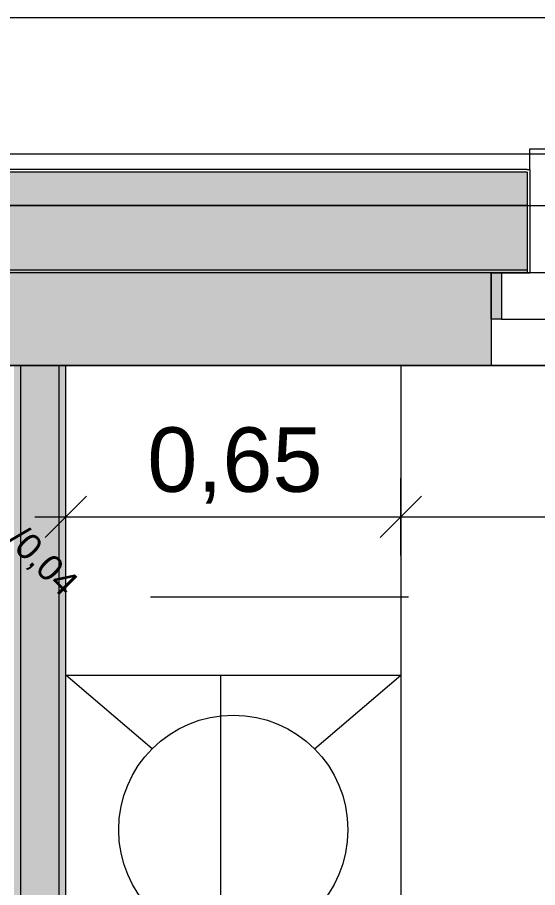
# Model space of a CAD drawing. Header units: metres. Extents: x -3 to 205, y -18 to 45.
# Drawn here: x 48.026 to 49.035, y -2.691 to -1.004 of the extents above; entities that cross this region are included whole.
import ezdxf

# ---------------------------------------------------------------- set-up
doc = ezdxf.new("R2010")
doc.units = ezdxf.units.M
doc.header["$MEASUREMENT"] = 0
doc.linetypes.add('Punkt 1_1', pattern=[0.075, 0.025, -0.05])
doc.linetypes.add('Untersicht', pattern=[0.001, 0.0005, -0.0005])
for name, color, linetype in [('1._1.Stock  PP STG2_4_000 Achsraster', 7, 'Continuous'), ('1._1.Stock  PP STG2_4_110 Wand Aussen', 7, 'Continuous'), ('1._1.Stock  PP STG2_4_130 Wand Innen', 7, 'Continuous'), ('1._1.Stock  PP STG2_4_165 Fassadengestaltung Bänder', 7, 'Continuous'), ('1._1.Stock  PP STG2_4_210 Decke', 7, 'Continuous'), ('1._1.Stock  PP STG2_4_220 Bodenaufbau', 7, 'Continuous'), ('1._1.Stock  PP STG2_4_270 Deckendurchbruchsymbol', 7, 'Continuous'), ('1._1.Stock  PP STG2_4_530 Küche', 7, 'Continuous'), ('1._1.Stock  PP STG2_4_851 Marker Schnitt', 7, 'Continuous'), ('1._1.Stock  PP STG2_4_950-1 Polierplan Bemaßung Küche', 7, 'Continuous')]:
    doc.layers.add(name, color=color, linetype=linetype)
doc.styles.add('ERSTELLTER_STIL_1', font='arial.ttf')

msp = doc.modelspace()

# ---------------------------------------------------------------- hatches: boundary and pattern name
at = {"layer": '1._1.Stock  PP STG2_4_110 Wand Aussen', "linetype": 'Continuous', "lineweight": 13, "true_color": 0xff6400}
for points in [[(47.025, -1.3037), (47.025, -1.3687), (49.015, -1.3687), (49.015, -1.3037)], [(49.015, -1.3687), (47.025, -1.3687), (47.025, -1.4937), (49.015, -1.4937)], [(48.965, -1.5887), (48.965, -1.4987), (48.945, -1.4987), (48.945, -1.5887)]]:
    msp.add_hatch(color=30, dxfattribs=at).paths.add_polyline_path(points)
at = {"layer": '1._1.Stock  PP STG2_4_110 Wand Aussen', "linetype": 'Continuous', "lineweight": 0, "true_color": 0x373737}
msp.add_hatch(color=250, dxfattribs=at).paths.add_polyline_path([(47.025, -1.4987), (49.015, -1.4987), (49.015, -1.4937), (47.025, -1.4937)])
at = {"layer": '1._1.Stock  PP STG2_4_110 Wand Aussen', "linetype": 'Continuous', "lineweight": 13, "true_color": 0x3f7f02}
msp.add_hatch(color=76, dxfattribs=at).paths.add_polyline_path([(47.095, -1.4987), (47.095, -1.5887), (47.095, -1.6787), (48.945, -1.6787), (48.945, -1.5887), (48.945, -1.4987)])
at = {"layer": '1._1.Stock  PP STG2_4_130 Wand Innen', "linetype": 'Continuous', "lineweight": 13, "true_color": 0xfb02fe}
for points in [[(48.0325, -3.9987), (48.0325, -1.6787), (48.02, -1.6787), (48.02, -3.9987)], [(48.12, -4.1112), (48.12, -1.6787), (48.1075, -1.6787), (48.1075, -4.1081), (48.11, -4.1112)]]:
    msp.add_hatch(color=6, dxfattribs=at).paths.add_polyline_path(points)
at = {"layer": '1._1.Stock  PP STG2_4_130 Wand Innen', "linetype": 'Continuous', "lineweight": 13, "true_color": 0xffaa00}
msp.add_hatch(color=40, dxfattribs=at).paths.add_polyline_path([(48.1075, -4.0112), (48.1075, -1.6787), (48.0325, -1.6787), (48.0325, -4.0112)])

# ---------------------------------------------------------------- linework, layer by layer
at = {"layer": '1._1.Stock  PP STG2_4_000 Achsraster', "color": 5, "linetype": 'Continuous', "lineweight": 0, "ltscale": 1000}
msp.add_line((30.9, -1.0037), (53.4, -1.0037), dxfattribs=at)
at = {"layer": '1._1.Stock  PP STG2_4_110 Wand Aussen', "color": 7, "linetype": 'Continuous', "lineweight": 13, "ltscale": 1000}
for p, q in [((49.02, -1.2987), (49.02, -1.2587)), ((49.02, -1.2587), (50.12, -1.2587)), ((49.015, -1.2987), (49.02, -1.2987)), ((49.02, -1.2987), (49.02, -1.3037)), ((49.02, -1.2987), (49.02, -1.3037)), ((49.015, -1.3037), (47.025, -1.3037)), ((49.015, -1.3037), (49.015, -1.4987)), ((49.02, -1.3037), (49.02, -1.3687)), ((49.02, -1.3037), (49.02, -1.3687)), ((49.02, -1.3687), (49.02, -1.4937)), ((49.02, -1.3687), (49.02, -1.4937)), ((49.015, -1.4937), (47.025, -1.4937)), ((49.065, -1.4987), (48.965, -1.4987)), ((48.965, -1.4987), (48.965, -1.5887)), ((49.015, -1.4987), (49.02, -1.4987)), ((49.015, -1.4987), (49.02, -1.4987)), ((49.015, -1.4987), (49.02, -1.4987)), ((49.02, -1.4937), (49.02, -1.4987)), ((49.02, -1.4937), (49.02, -1.4987)), ((48.965, -1.5887), (49.05, -1.5887)), ((48.945, -1.6787), (50.195, -1.6787))]:
    msp.add_line(p, q, dxfattribs=at)
at = {"layer": '1._1.Stock  PP STG2_4_110 Wand Aussen', "color": 1, "linetype": 'Punkt 1_1', "lineweight": 0, "ltscale": 1000}
msp.add_line((49.015, -1.3687), (47.025, -1.3687), dxfattribs=at)
at = {"layer": '1._1.Stock  PP STG2_4_110 Wand Aussen', "color": 7, "linetype": 'Continuous', "lineweight": 18, "ltscale": 1000}
for p, q in [((48.945, -1.4987), (47.095, -1.4987)), ((48.945, -1.4987), (49.015, -1.4987)), ((48.945, -1.4987), (48.945, -1.5887)), ((48.945, -1.4987), (48.945, -1.5887)), ((48.945, -1.4987), (48.945, -1.5887)), ((48.945, -1.4987), (49.015, -1.4987)), ((48.945, -1.4987), (49.015, -1.4987)), ((48.945, -1.5887), (48.945, -1.6787)), ((48.945, -1.5887), (48.945, -1.6787))]:
    msp.add_line(p, q, dxfattribs=at)
at = {"layer": '1._1.Stock  PP STG2_4_110 Wand Aussen', "color": 7, "linetype": 'Continuous', "lineweight": 13, "ltscale": 1000, "flags": 128}
msp.add_lwpolyline([(49.015, -1.2987), (47.025, -1.2987)], dxfattribs=at)
msp.add_lwpolyline([(48.965, -1.5887), (48.945, -1.5887), (48.945, -1.4987), (48.965, -1.4987)], close=True, dxfattribs=at)
at = {"layer": '1._1.Stock  PP STG2_4_110 Wand Aussen', "color": 7, "linetype": 'Continuous', "lineweight": 18, "ltscale": 1000, "flags": 128}
msp.add_lwpolyline([(47.095, -1.6787), (48.945, -1.6787)], dxfattribs=at)
at = {"layer": '1._1.Stock  PP STG2_4_110 Wand Aussen', "color": 7, "linetype": 'Continuous', "lineweight": 13, "ltscale": 1000}
msp.add_point((48.945, -1.6787), dxfattribs=at)
at = {"layer": '1._1.Stock  PP STG2_4_130 Wand Innen', "color": 7, "linetype": 'Continuous', "lineweight": 18, "ltscale": 1000}
for p, q in [((48.0325, -1.6787), (48.0325, -3.9987)), ((48.1075, -4.0112), (48.1075, -1.6787))]:
    msp.add_line(p, q, dxfattribs=at)
at = {"layer": '1._1.Stock  PP STG2_4_130 Wand Innen', "color": 7, "linetype": 'Continuous', "lineweight": 18, "ltscale": 1000, "flags": 128}
for points in [[(48.0325, -1.6787), (48.02, -1.6787)], [(48.1075, -1.6787), (48.0325, -1.6787)], [(48.12, -1.6787), (48.1075, -1.6787)], [(48.12, -4.1112), (48.12, -1.6787)]]:
    msp.add_lwpolyline(points, dxfattribs=at)
at = {"layer": '1._1.Stock  PP STG2_4_165 Fassadengestaltung Bänder', "color": 7, "linetype": 'Continuous', "lineweight": 13, "ltscale": 1000, "flags": 128}
msp.add_lwpolyline([(44.735, -1.3687), (51.2927, -1.3687), (51.2927, -1.2687), (44.735, -1.2687)], close=True, dxfattribs=at)
at = {"layer": '1._1.Stock  PP STG2_4_210 Decke', "color": 7, "linetype": 'Continuous', "lineweight": 13, "ltscale": 1000, "true_color": 0xf4f4f4, "flags": 128}
msp.add_lwpolyline([(32.5844, -1.4987), (32.5972, -11.3837), (41.935, -11.3837), (41.935, -10.8837), (44.785, -10.8837), (44.785, -9.9837), (51.1258, -9.9837), (51.1621, -1.4987), (44.865, -1.4987), (44.865, -3.9237), (42.27, -3.9237), (42.27, -5.8737), (40.275, -5.8737), (40.275, -3.9237), (37.705, -3.9237), (37.705, -1.4987)], close=True, dxfattribs=at)
at = {"layer": '1._1.Stock  PP STG2_4_220 Bodenaufbau', "color": 7, "linetype": 'Continuous', "lineweight": 13, "ltscale": 1000, "true_color": 0xf4f4f4, "flags": 128}
msp.add_lwpolyline([(32.7646, -1.6787), (32.7765, -11.2037), (41.755, -11.2037), (41.755, -10.7037), (44.605, -10.7037), (44.605, -9.8037), (50.9466, -9.8037), (50.9814, -1.6787), (45.045, -1.6787), (45.045, -4.1037), (42.435, -4.1037), (42.435, -6.0537), (40.095, -6.0537), (40.095, -4.1037), (37.525, -4.1037), (37.525, -1.6787)], close=True, dxfattribs=at)
at = {"layer": '1._1.Stock  PP STG2_4_530 Küche', "color": 150, "linetype": 'Continuous', "lineweight": 13, "ltscale": 1000, "true_color": 0x0f7ffe}
for p, q in [((48.2879, -2.4216), (48.12, -2.2787)), ((48.12, -4.1237), (48.12, -2.2787)), ((48.12, -2.2787), (48.42, -2.2787)), ((48.42, -2.2787), (48.42, -4.1237)), ((48.6022, -2.4216), (48.77, -2.2787))]:
    msp.add_line(p, q, dxfattribs=at)
at = {"layer": '1._1.Stock  PP STG2_4_530 Küche', "color": 150, "linetype": 'Continuous', "lineweight": 13, "ltscale": 1000, "true_color": 0x0f7ffe, "flags": 128}
for points in [[(48.12, -4.1237), (48.12, -1.6787), (48.77, -1.6787), (48.77, -4.1237)], [(48.77, -2.2787), (48.77, -2.8787), (48.12, -2.8787), (48.12, -2.2787)]]:
    msp.add_lwpolyline(points, close=True, dxfattribs=at)
at = {"layer": '1._1.Stock  PP STG2_4_530 Küche', "color": 150, "linetype": 'Continuous', "lineweight": 13, "ltscale": 1000, "true_color": 0x0f7ffe}
msp.add_circle((48.445, -2.5787), 0.2222, dxfattribs=at)
at = {"layer": '1._1.Stock  PP STG2_4_851 Marker Schnitt', "color": 7, "linetype": 'Untersicht', "lineweight": 13, "ltscale": 1000}
msp.add_line((38.2845, -2.127), (52.25, -2.127), dxfattribs=at)
at = {"layer": '1._1.Stock  PP STG2_4_950-1 Polierplan Bemaßung Küche', "color": 150, "linetype": 'Continuous', "lineweight": 13, "ltscale": 1000, "true_color": 0x0f7ffe}
for p, q in [((48.12, -2.0468), (48.12, -1.8968)), ((48.77, -2.0468), (48.77, -1.8968)), ((48.16, -1.9318), (48.08, -2.0118)), ((48.81, -1.9318), (48.73, -2.0118)), ((48.06, -1.9718), (48.12, -1.9718)), ((48.12, -1.9718), (48.77, -1.9718)), ((48.77, -1.9718), (50.3314, -1.9718))]:
    msp.add_line(p, q, dxfattribs=at)

# ---------------------------------------------------------------- texts
at = {"layer": '1._1.Stock  PP STG2_4_270 Deckendurchbruchsymbol', "color": 1, "linetype": 'Continuous', "lineweight": 0, "insert": (47.8308, -1.8679), "char_height": 0.05, "attachment_point": 8, "rotation": 315, "style": 'ERSTELLTER_STIL_1'}
msp.add_mtext('\\A1;{\\pqc;\\pt0;\\fArial|b0|i0|c0|p0;\\W1.000000;f.DU BS 0,55\\fArial|b0|i0|c0|p0;\\W1.000000;\\A1{\\H.66x;\\S^  ;}\\fArial|b0|i0|c0|p0;\\W1.000000; /0,15\\fArial|b0|i0|c0|p0;\\W1.000000;\\A1{\\H.66x;\\S^  ;}\\fArial|b0|i0|c0|p0;\\W1.000000; /0,04\\fArial|b0|i0|c0|p0;\\W1.000000;\\A1{\\H.66x;\\S^  ;}}', dxfattribs=at)
at = {"layer": '1._1.Stock  PP STG2_4_950-1 Polierplan Bemaßung Küche', "color": 150, "linetype": 'Continuous', "lineweight": 13, "true_color": 0x0f7ffe, "insert": (48.2782, -1.9468), "char_height": 0.125, "width": 0.33365, "attachment_point": 7, "style": 'ERSTELLTER_STIL_1'}
msp.add_mtext('\\A1;{\\pql;\\fArial|b0|i0|c0|p0;\\W1.000000;0,65}', dxfattribs=at)

doc.saveas('drawing.dxf')
